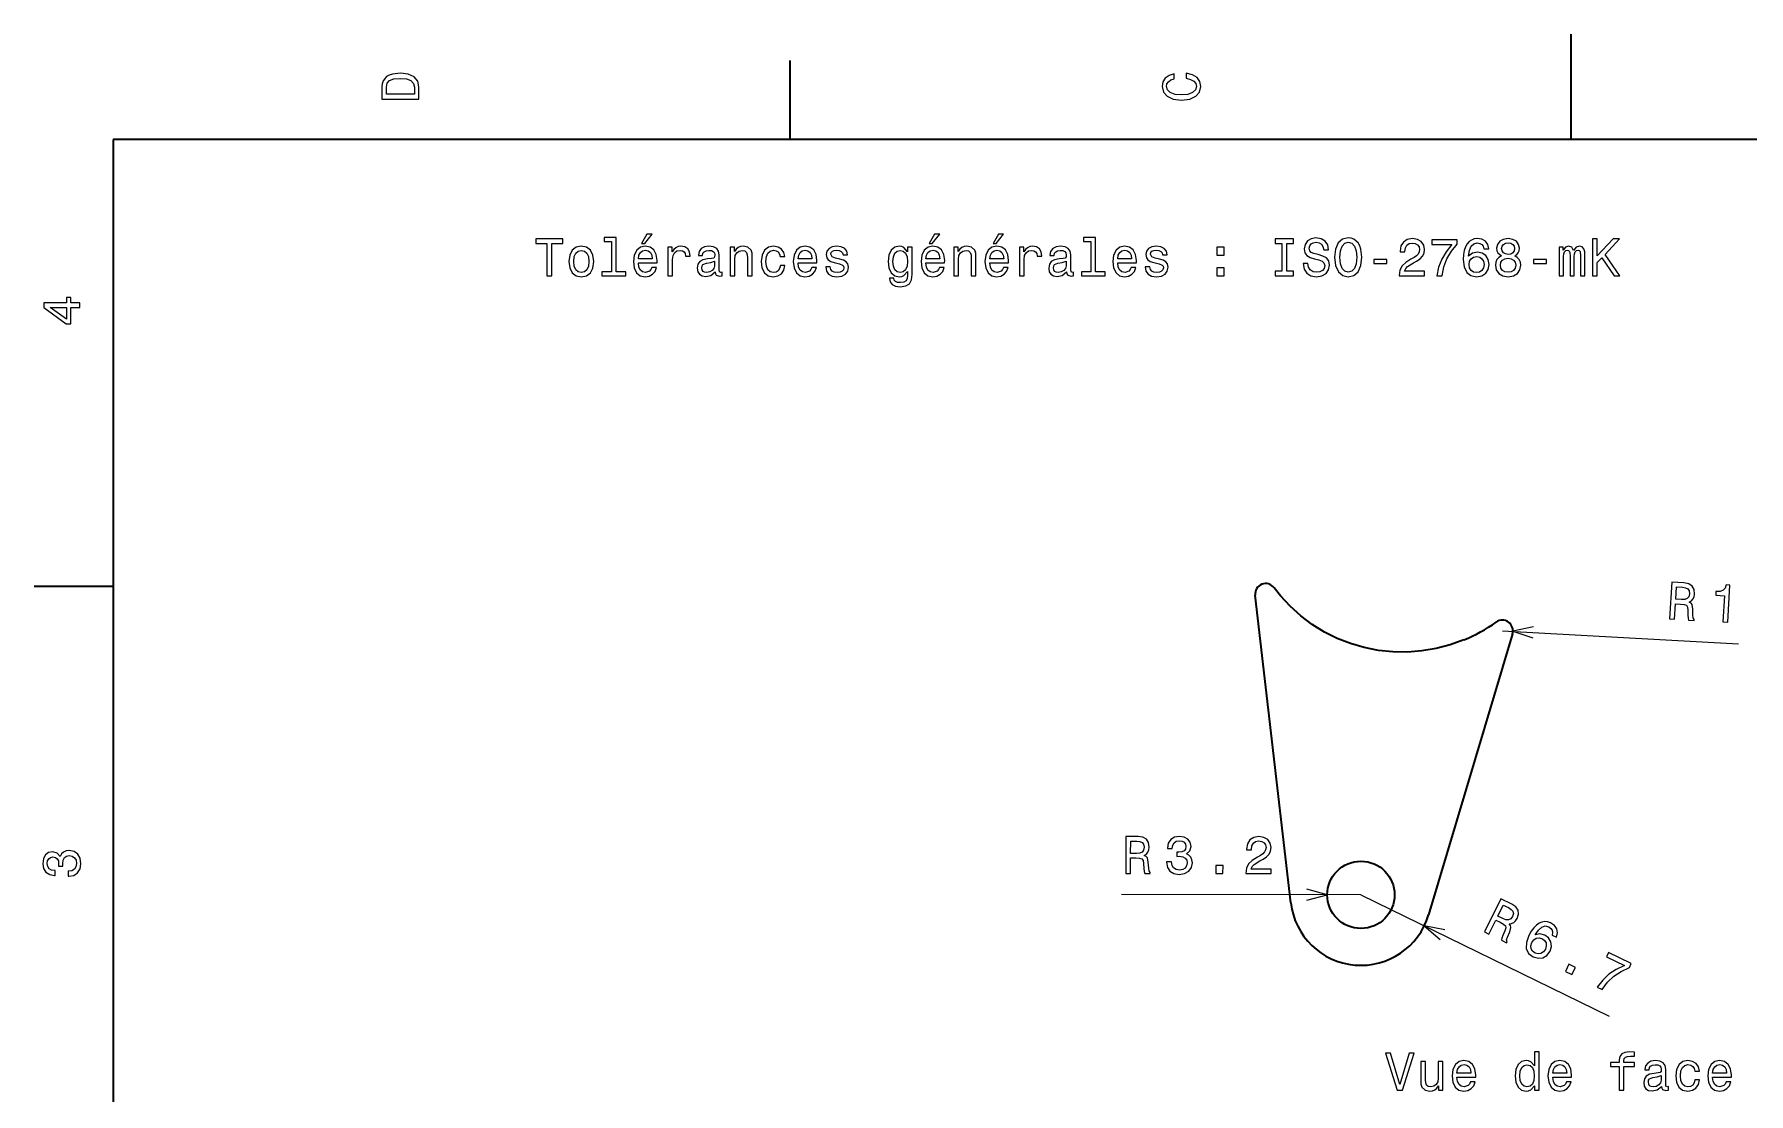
# Model space of a CAD drawing. Extents: x 0 to 297, y 0 to 210.
# Drawn here: x 2.5 to 165.4, y 109.3 to 210 of the extents above; entities that cross this region are included whole.
import ezdxf

# ---------------------------------------------------------------- set-up
doc = ezdxf.new("R2010")
doc.units = 0

msp = doc.modelspace()

# ---------------------------------------------------------------- linework, layer by layer
at = {"color": 7, "lineweight": 35, "ltscale": 0.25}
msp.add_line((148.5, 200), (148.5, 210), dxfattribs=at)
at = {"color": 7, "lineweight": 35, "ltscale": 0.1875}
for p, q in [((74.300003, 200), (74.300003, 207.5)), ((10, 157.5), (2.5, 157.5))]:
    msp.add_line(p, q, dxfattribs=at)
at = {"color": 7, "lineweight": 35}
for p, q in [((287, 200), (10, 200)), ((10, 200), (10, 10)), ((121.877197, 127.436348), (118.491493, 156.67659)), ((142.926254, 153.028778), (134.953323, 126.292336))]:
    msp.add_line(p, q, dxfattribs=at)
at = {"color": 7, "lineweight": 13}
for p, q in [((141.967957, 153.314545), (164.416626, 152.055939)), ((128.53273, 128.206985), (105.788673, 128.245758)), ((128.53273, 128.206985), (152.10585, 116.671799))]:
    msp.add_line(p, q, dxfattribs=at)
for points in [[(35.533215, 204.994965), (35.533215, 203.829971), (39.033215, 203.829971), (39.033215, 204.994965), (38.922264, 205.544678), (38.584366, 205.953171), (38.034657, 206.205338), (37.283215, 206.296112), (36.516644, 206.215424), (36.21405, 206.114563), (35.971977, 205.973343), (35.644165, 205.56485), (35.563473, 205.297562)], [(35.951801, 204.959656), (36.027451, 205.342941), (36.259438, 205.605194), (36.672985, 205.761536), (37.283215, 205.811966), (37.873272, 205.756485), (38.286816, 205.600143), (38.533936, 205.332855), (38.614628, 204.959656), (38.614628, 204.298996), (35.951801, 204.298996)], [(111.93206, 205.817017), (112.35569, 205.716141), (112.658287, 205.549713), (112.844887, 205.317734), (112.905403, 205.045395), (112.814629, 204.71759), (112.54229, 204.460388), (112.098488, 204.28891), (111.483215, 204.233429), (110.872986, 204.28891), (110.424141, 204.455338), (110.151802, 204.71254), (110.055984, 205.045395), (110.106415, 205.287476), (110.247627, 205.494247), (110.474571, 205.655624), (110.787247, 205.766571), (110.787247, 206.245682), (110.308144, 206.094391), (109.94503, 205.832138), (109.718086, 205.474075), (109.637398, 205.045395), (109.763474, 204.510818), (110.116501, 204.10231), (110.696472, 203.840057), (111.483215, 203.749283), (112.269958, 203.840057), (112.84993, 204.10231), (113.208, 204.510818), (113.329041, 205.045395), (113.233215, 205.51442), (112.965927, 205.892654), (112.527161, 206.159943), (111.93206, 206.301163)], [(57.344444, 190.300018), (57.344444, 187.425385), (56.431622, 187.425385), (56.431622, 187.052185), (58.69603, 187.052185), (58.69603, 187.425385), (57.78825, 187.425385), (57.78825, 190.673218), (56.648479, 190.673218), (56.648479, 190.300018)], [(60.193871, 190.128555), (60.491421, 190.128555), (61.192429, 190.985901), (60.698193, 190.985901)], [(87.518074, 190.128555), (87.815628, 190.128555), (88.516632, 190.985901), (88.0224, 190.985901)], [(93.590118, 190.128555), (93.887665, 190.128555), (94.588676, 190.985901), (94.094437, 190.985901)], [(102.884781, 190.300018), (102.884781, 187.425385), (101.971962, 187.425385), (101.971962, 187.052185), (104.236374, 187.052185), (104.236374, 187.425385), (103.32859, 187.425385), (103.32859, 190.673218), (102.18882, 190.673218), (102.18882, 190.300018)], [(123.501503, 188.207077), (123.042564, 188.207077), (123.143433, 187.672501), (123.395592, 187.279129), (123.78392, 187.042099), (124.308418, 186.95636), (124.827873, 187.037048), (125.216202, 187.258957), (125.463318, 187.606934), (125.554092, 188.065872), (125.478447, 188.479416), (125.266632, 188.746704), (124.923691, 188.923218), (124.46476, 189.054352), (124.071388, 189.150162), (123.814178, 189.261124), (123.667931, 189.422501), (123.622536, 189.674667), (123.667931, 189.901611), (123.799049, 190.073074), (124.000778, 190.189072), (124.27816, 190.229416), (124.560577, 190.178986), (124.782478, 190.042816), (124.928734, 189.815872), (124.999336, 189.50824), (125.458275, 189.50824), (125.458275, 189.518326), (125.377579, 189.992386), (125.140549, 190.345413), (124.767349, 190.567322), (124.263031, 190.64296), (123.809135, 190.567322), (123.456108, 190.355499), (123.229164, 190.027695), (123.148476, 189.604065), (123.214035, 189.225815), (123.405678, 188.968613), (123.708275, 188.797134), (124.121819, 188.666016), (124.530319, 188.550018), (124.837959, 188.439072), (125.024559, 188.277695), (125.090118, 188.015442), (125.029602, 187.748154), (124.87326, 187.546417), (124.63623, 187.420334), (124.32859, 187.37999), (123.985649, 187.435471), (123.723404, 187.596848), (123.556976, 187.8591)], [(126.038246, 188.802185), (126.129028, 188.015442), (126.391273, 187.435471), (126.799774, 187.077408), (127.334358, 186.95636), (127.863899, 187.077408), (128.277435, 187.435471), (128.534637, 188.015442), (128.630463, 188.802185), (128.534637, 189.583893), (128.423691, 189.901611), (128.277435, 190.163849), (127.863899, 190.521927), (127.611732, 190.612701), (127.334358, 190.64801), (126.794731, 190.521927), (126.38623, 190.1689), (126.129028, 189.588928)], [(132.175858, 187.052185), (134.581482, 187.052185), (134.581482, 187.485901), (132.680176, 187.485901), (132.786102, 187.722931), (132.967651, 187.919617), (133.527435, 188.277695), (133.824997, 188.428986), (134.157852, 188.645844), (134.394882, 188.89801), (134.531052, 189.195557), (134.581482, 189.533447), (134.495743, 189.957077), (134.258713, 190.289932), (133.895599, 190.501755), (133.426575, 190.577408), (132.942429, 190.491669), (132.57428, 190.254639), (132.33725, 189.876389), (132.256561, 189.377106), (132.256561, 189.306503), (132.715485, 189.306503), (132.715485, 189.346848), (132.760864, 189.689789), (132.897034, 189.941956), (133.113892, 190.103333), (133.401367, 190.158813), (133.693878, 190.108383), (133.910736, 189.9823), (134.051941, 189.785614), (134.102371, 189.538498), (134.067078, 189.306503), (133.971252, 189.109818), (133.809875, 188.938354), (133.587967, 188.787048), (133.290405, 188.625671), (132.796173, 188.312988), (132.448196, 187.980133), (132.241425, 187.576675), (132.175858, 187.067322)], [(140.688843, 189.6091), (140.593018, 190.017609), (140.371109, 190.32019), (140.028168, 190.511841), (139.584366, 190.577408), (139.286819, 190.542099), (139.029602, 190.446274), (138.802673, 190.289932), (138.611023, 190.068039), (138.459732, 189.790665), (138.348785, 189.452759), (138.278168, 189.054352), (138.257996, 188.605499), (138.338684, 187.889359), (138.585815, 187.369904), (138.984222, 187.057236), (139.5289, 186.951324), (140.018097, 187.042099), (140.391296, 187.279129), (140.633362, 187.652328), (140.719086, 188.126389), (140.633362, 188.605499), (140.401367, 188.973648), (140.043304, 189.205643), (139.599487, 189.286331), (139.120392, 189.185471), (138.762329, 188.89801), (138.837982, 189.452759), (138.999359, 189.851181), (139.246475, 190.088211), (139.589417, 190.1689), (139.841583, 190.128555), (140.033218, 190.022644), (140.159302, 189.84613), (140.224854, 189.6091)], [(141.88913, 188.938354), (141.631927, 188.797134), (141.455414, 188.600449), (141.344452, 188.353333), (141.309158, 188.055786), (141.389847, 187.606934), (141.621826, 187.258957), (142.000076, 187.037048), (142.514496, 186.951324), (143.023849, 187.037048), (143.4021, 187.258957), (143.634094, 187.606934), (143.719818, 188.055786), (143.679474, 188.353333), (143.573563, 188.600449), (143.391998, 188.797134), (143.139847, 188.938354), (143.341583, 189.059387), (143.482788, 189.225815), (143.568512, 189.427551), (143.598785, 189.674667), (143.518097, 190.03273), (143.306274, 190.32019), (142.963333, 190.50679), (142.514496, 190.577408), (142.060593, 190.50679), (141.717651, 190.32019), (141.500793, 190.03273), (141.42514, 189.674667), (141.450363, 189.427551), (141.536102, 189.225815)], [(51.201794, 187.052185), (51.665771, 187.052185), (51.665771, 190.128555), (52.72485, 190.128555), (52.72485, 190.552185), (50.137672, 190.552185), (50.137672, 190.128555), (51.201794, 190.128555)], [(53.294735, 188.403763), (53.375427, 187.788498), (53.607414, 187.33461), (53.975571, 187.052185), (54.469807, 186.95636), (54.959, 187.052185), (55.327156, 187.329559), (55.559143, 187.783447), (55.644878, 188.403763), (55.559143, 189.019043), (55.327156, 189.477982), (54.959, 189.755356), (54.469807, 189.856216), (53.975571, 189.755356), (53.607414, 189.472931), (53.375427, 189.019043)], [(53.748623, 188.408813), (53.794014, 188.862701), (53.935223, 189.190521), (54.16217, 189.392242), (54.469807, 189.462845), (54.7724, 189.392242), (54.999344, 189.195557), (55.140556, 188.862701), (55.190987, 188.408813), (55.140556, 187.949875), (54.999344, 187.61702), (54.7724, 187.415298), (54.469807, 187.349731), (54.16217, 187.415298), (53.935223, 187.61702), (53.794014, 187.949875)], [(59.88623, 188.277695), (61.661449, 188.277695), (61.666492, 188.484467), (61.5858, 189.064438), (61.363899, 189.498154), (61.010872, 189.760391), (60.541851, 189.856216), (60.08292, 189.755356), (59.729893, 189.472931), (59.502949, 189.014008), (59.422256, 188.408813), (59.497906, 187.788498), (59.72485, 187.33461), (60.07283, 187.052185), (60.526722, 186.95636), (60.920094, 187.021927), (61.242859, 187.19339), (61.479893, 187.465729), (61.616058, 187.828842), (61.177299, 187.828842), (61.086521, 187.627106), (60.955399, 187.475815), (60.582199, 187.354782), (60.294735, 187.410248), (60.077873, 187.586761), (59.936665, 187.874237), (59.88623, 188.262558)], [(59.88623, 188.650894), (59.941708, 188.998871), (60.077873, 189.256073), (60.284649, 189.412415), (60.556984, 189.467896), (60.824272, 189.412415), (61.031044, 189.256073), (61.157127, 188.998871), (61.202515, 188.650894)], [(62.700356, 187.052185), (63.144157, 187.052185), (63.144157, 188.600449), (63.189545, 188.973648), (63.325714, 189.240952), (63.547615, 189.402328), (63.845165, 189.457809), (64.06707, 189.422501), (64.233498, 189.32164), (64.334358, 189.150162), (64.369659, 188.918182), (64.818512, 188.918182), (64.757988, 189.326675), (64.591568, 189.619186), (64.314186, 189.7957), (63.935944, 189.856216), (63.678741, 189.815872), (63.456837, 189.715012), (63.260151, 189.543533), (63.103813, 189.311554), (63.103813, 189.760391), (62.700356, 189.760391)], [(67.178741, 187.405212), (67.178741, 187.390076), (67.203957, 187.218613), (67.279602, 187.09758), (67.597328, 187.001755), (67.844444, 187.042099), (67.844444, 187.38504), (67.738541, 187.369904), (67.597328, 187.435471), (67.572113, 187.637207), (67.572113, 189.039215), (67.511597, 189.397293), (67.335083, 189.649445), (67.027443, 189.800751), (66.593727, 189.856216), (66.170097, 189.7957), (65.857414, 189.624237), (65.660728, 189.356934), (65.595169, 189.003922), (65.595169, 188.973648), (65.993584, 188.973648), (66.028885, 189.185471), (66.139832, 189.336761), (66.321396, 189.427551), (66.578598, 189.462845), (66.825714, 189.437637), (67.002228, 189.361984), (67.108139, 189.230865), (67.14344, 189.049301), (67.12326, 188.837494), (67.042572, 188.731583), (66.840843, 188.681152), (66.462601, 188.640808), (66.028885, 188.550018), (65.721245, 188.388641), (65.539688, 188.136475), (65.484215, 187.763275), (65.534645, 187.43042), (65.690987, 187.183304), (65.943146, 187.026962), (66.29113, 186.971497), (66.760155, 187.077408)], [(68.605972, 187.052185), (69.049774, 187.052185), (69.049774, 188.615585), (69.095169, 188.973648), (69.241425, 189.235901), (69.468369, 189.397293), (69.770958, 189.457809), (70.013031, 189.407379), (70.16433, 189.27121), (70.239975, 189.044266), (70.265198, 188.741669), (70.265198, 187.052185), (70.709, 187.052185), (70.709, 188.832443), (70.688828, 189.190521), (70.598053, 189.488068), (70.300499, 189.760391), (69.836517, 189.856216), (69.579315, 189.820923), (69.362457, 189.725098), (69.175858, 189.563705), (69.029602, 189.346848), (69.029602, 189.760391), (68.605972, 189.760391)], [(73.366783, 188.862701), (73.805542, 188.862701), (73.714767, 189.266159), (73.49791, 189.583893), (73.160011, 189.780579), (72.721252, 189.856216), (72.237099, 189.755356), (71.868942, 189.472931), (71.636955, 189.014008), (71.556259, 188.398727), (71.631912, 187.788498), (71.858856, 187.33461), (72.216927, 187.052185), (72.706116, 186.95636), (73.139839, 187.032013), (73.477737, 187.24382), (73.709717, 187.576675), (73.810585, 188.020477), (73.386955, 188.020477), (73.31131, 187.738068), (73.170097, 187.526245), (72.968369, 187.395126), (72.721252, 187.354782), (72.413612, 187.420334), (72.191711, 187.62207), (72.055542, 187.949875), (72.010155, 188.413849), (72.055542, 188.867752), (72.196754, 189.195557), (72.423698, 189.397293), (72.721252, 189.467896), (72.983498, 189.422501), (73.180183, 189.306503), (73.31131, 189.114868)], [(75.066345, 188.277695), (76.841568, 188.277695), (76.846603, 188.484467), (76.765915, 189.064438), (76.544014, 189.498154), (76.190987, 189.760391), (75.72197, 189.856216), (75.263031, 189.755356), (74.910011, 189.472931), (74.68306, 189.014008), (74.602371, 188.408813), (74.678024, 187.788498), (74.904968, 187.33461), (75.252945, 187.052185), (75.706841, 186.95636), (76.100212, 187.021927), (76.422974, 187.19339), (76.660011, 187.465729), (76.796173, 187.828842), (76.357414, 187.828842), (76.266632, 187.627106), (76.135513, 187.475815), (75.762314, 187.354782), (75.474854, 187.410248), (75.257996, 187.586761), (75.116783, 187.874237), (75.066345, 188.262558)], [(75.066345, 188.650894), (75.121826, 188.998871), (75.257996, 189.256073), (75.464767, 189.412415), (75.737099, 189.467896), (76.004387, 189.412415), (76.211159, 189.256073), (76.337242, 188.998871), (76.382629, 188.650894)], [(79.040413, 188.630722), (78.61174, 188.731583), (78.294014, 188.84758), (78.18811, 189.08461), (78.218369, 189.251038), (78.324272, 189.37207), (78.495743, 189.447723), (78.742859, 189.477982), (78.979889, 189.447723), (79.166489, 189.356934), (79.287529, 189.220779), (79.337959, 189.039215), (79.771683, 189.039215), (79.771683, 189.049301), (79.69603, 189.377106), (79.489258, 189.634323), (79.166489, 189.7957), (78.742859, 189.856216), (78.314186, 189.7957), (78.001511, 189.629272), (77.804825, 189.382156), (77.744301, 189.069473), (77.789688, 188.766876), (77.930901, 188.555069), (78.162888, 188.403763), (78.500786, 188.297867), (78.995026, 188.176819), (79.297615, 188.050751), (79.378311, 187.949875), (79.408569, 187.798584), (79.363174, 187.611984), (79.242142, 187.470779), (79.045456, 187.37999), (78.783203, 187.349731), (78.505829, 187.37999), (78.3041, 187.485901), (78.167931, 187.657379), (78.112457, 187.894409), (77.683784, 187.894409), (77.754387, 187.490952), (77.961159, 187.198441), (78.288971, 187.021927), (78.742859, 186.95636), (79.216927, 187.021927), (79.564911, 187.198441), (79.776718, 187.480865), (79.852371, 187.849014), (79.796898, 188.166733), (79.640556, 188.383591), (79.383347, 188.524811)], [(85.894157, 187.173218), (85.894157, 189.760391), (85.47052, 189.760391), (85.47052, 189.32164), (85.122543, 189.720047), (84.910721, 189.820923), (84.673691, 189.856216), (84.245026, 189.755356), (83.91217, 189.472931), (83.695313, 189.019043), (83.619659, 188.408813), (83.695313, 187.793533), (83.91217, 187.339645), (84.245026, 187.052185), (84.673691, 186.95636), (84.915771, 186.991669), (85.1175, 187.082443), (85.47052, 187.465729), (85.47052, 187.082443), (85.430176, 186.779846), (85.319229, 186.562988), (85.107407, 186.436905), (84.789688, 186.391525), (84.512314, 186.421783), (84.315628, 186.497437), (84.199631, 186.628555), (84.16433, 186.805069), (83.735657, 186.805069), (83.735657, 186.784897), (83.801216, 186.462128), (84.002945, 186.220047), (84.325714, 186.063705), (84.764473, 186.00824), (85.288971, 186.083893), (85.636948, 186.2957), (85.833633, 186.663864)], [(84.078598, 188.408813), (84.123978, 188.857666), (84.260147, 189.190521), (84.47197, 189.387207), (84.754387, 189.457809), (85.051941, 189.387207), (85.273834, 189.190521), (85.410004, 188.857666), (85.460434, 188.408813), (85.410004, 187.949875), (85.273834, 187.62207), (85.051941, 187.420334), (84.754387, 187.354782), (84.47197, 187.420334), (84.260147, 187.62207), (84.123978, 187.954926)], [(87.210434, 188.277695), (88.985657, 188.277695), (88.990692, 188.484467), (88.910004, 189.064438), (88.688103, 189.498154), (88.335075, 189.760391), (87.866058, 189.856216), (87.40712, 189.755356), (87.054092, 189.472931), (86.827148, 189.014008), (86.74646, 188.408813), (86.822113, 187.788498), (87.049057, 187.33461), (87.397034, 187.052185), (87.850922, 186.95636), (88.244301, 187.021927), (88.567062, 187.19339), (88.804092, 187.465729), (88.940262, 187.828842), (88.501503, 187.828842), (88.410721, 187.627106), (88.279602, 187.475815), (87.906403, 187.354782), (87.618942, 187.410248), (87.402084, 187.586761), (87.260864, 187.874237), (87.210434, 188.262558)], [(87.210434, 188.650894), (87.265915, 188.998871), (87.402084, 189.256073), (87.608856, 189.412415), (87.881187, 189.467896), (88.148483, 189.412415), (88.355255, 189.256073), (88.481331, 188.998871), (88.526718, 188.650894)], [(89.858131, 187.052185), (90.301933, 187.052185), (90.301933, 188.615585), (90.347321, 188.973648), (90.493576, 189.235901), (90.72052, 189.397293), (91.023117, 189.457809), (91.26519, 189.407379), (91.416489, 189.27121), (91.492142, 189.044266), (91.517349, 188.741669), (91.517349, 187.052185), (91.961159, 187.052185), (91.961159, 188.832443), (91.940979, 189.190521), (91.850204, 189.488068), (91.552658, 189.760391), (91.088684, 189.856216), (90.831474, 189.820923), (90.614616, 189.725098), (90.428017, 189.563705), (90.281761, 189.346848), (90.281761, 189.760391), (89.858131, 189.760391)], [(93.282486, 188.277695), (95.057693, 188.277695), (95.062744, 188.484467), (94.982048, 189.064438), (94.760147, 189.498154), (94.40712, 189.760391), (93.938103, 189.856216), (93.479172, 189.755356), (93.126144, 189.472931), (92.8992, 189.014008), (92.818504, 188.408813), (92.89415, 187.788498), (93.121094, 187.33461), (93.469086, 187.052185), (93.922974, 186.95636), (94.316345, 187.021927), (94.639114, 187.19339), (94.876144, 187.465729), (95.012314, 187.828842), (94.573547, 187.828842), (94.482773, 187.627106), (94.351646, 187.475815), (93.978447, 187.354782), (93.690979, 187.410248), (93.474121, 187.586761), (93.332916, 187.874237), (93.282486, 188.262558)], [(93.282486, 188.650894), (93.337952, 188.998871), (93.474121, 189.256073), (93.680893, 189.412415), (93.953232, 189.467896), (94.22052, 189.412415), (94.427292, 189.256073), (94.553375, 188.998871), (94.598763, 188.650894)], [(96.096603, 187.052185), (96.540405, 187.052185), (96.540405, 188.600449), (96.5858, 188.973648), (96.721962, 189.240952), (96.943863, 189.402328), (97.241409, 189.457809), (97.463318, 189.422501), (97.629745, 189.32164), (97.730606, 189.150162), (97.765915, 188.918182), (98.214752, 188.918182), (98.154236, 189.326675), (97.987808, 189.619186), (97.710434, 189.7957), (97.332191, 189.856216), (97.074989, 189.815872), (96.853088, 189.715012), (96.656403, 189.543533), (96.500061, 189.311554), (96.500061, 189.760391), (96.096603, 189.760391)], [(100.574982, 187.405212), (100.574982, 187.390076), (100.600204, 187.218613), (100.67585, 187.09758), (100.993576, 187.001755), (101.240692, 187.042099), (101.240692, 187.38504), (101.134781, 187.369904), (100.993576, 187.435471), (100.968353, 187.637207), (100.968353, 189.039215), (100.907837, 189.397293), (100.731323, 189.649445), (100.423691, 189.800751), (99.989975, 189.856216), (99.566345, 189.7957), (99.253662, 189.624237), (99.056976, 189.356934), (98.991409, 189.003922), (98.991409, 188.973648), (99.389832, 188.973648), (99.425133, 189.185471), (99.536087, 189.336761), (99.717636, 189.427551), (99.974838, 189.462845), (100.221962, 189.437637), (100.398476, 189.361984), (100.504379, 189.230865), (100.539688, 189.049301), (100.519516, 188.837494), (100.43882, 188.731583), (100.237091, 188.681152), (99.858849, 188.640808), (99.425133, 188.550018), (99.117493, 188.388641), (98.935944, 188.136475), (98.880463, 187.763275), (98.930893, 187.43042), (99.087234, 187.183304), (99.339401, 187.026962), (99.687378, 186.971497), (100.156403, 187.077408)], [(105.426575, 188.277695), (107.201782, 188.277695), (107.206833, 188.484467), (107.126137, 189.064438), (106.904236, 189.498154), (106.551208, 189.760391), (106.082191, 189.856216), (105.62326, 189.755356), (105.270233, 189.472931), (105.043289, 189.014008), (104.962593, 188.408813), (105.038239, 187.788498), (105.265182, 187.33461), (105.613174, 187.052185), (106.067062, 186.95636), (106.460434, 187.021927), (106.783203, 187.19339), (107.020233, 187.465729), (107.156403, 187.828842), (106.717636, 187.828842), (106.626862, 187.627106), (106.495735, 187.475815), (106.122536, 187.354782), (105.835068, 187.410248), (105.61821, 187.586761), (105.477005, 187.874237), (105.426575, 188.262558)], [(105.426575, 188.650894), (105.48204, 188.998871), (105.61821, 189.256073), (105.824982, 189.412415), (106.097321, 189.467896), (106.364609, 189.412415), (106.571381, 189.256073), (106.697464, 188.998871), (106.742851, 188.650894)], [(109.400635, 188.630722), (108.971954, 188.731583), (108.654236, 188.84758), (108.548325, 189.08461), (108.578583, 189.251038), (108.684494, 189.37207), (108.855965, 189.447723), (109.103081, 189.477982), (109.340118, 189.447723), (109.526718, 189.356934), (109.647751, 189.220779), (109.698181, 189.039215), (110.131897, 189.039215), (110.131897, 189.049301), (110.056252, 189.377106), (109.84948, 189.634323), (109.526718, 189.7957), (109.103081, 189.856216), (108.674408, 189.7957), (108.361725, 189.629272), (108.165039, 189.382156), (108.104523, 189.069473), (108.149918, 188.766876), (108.291122, 188.555069), (108.523109, 188.403763), (108.861008, 188.297867), (109.35524, 188.176819), (109.657837, 188.050751), (109.738525, 187.949875), (109.768784, 187.798584), (109.723404, 187.611984), (109.602364, 187.470779), (109.405678, 187.37999), (109.143433, 187.349731), (108.866051, 187.37999), (108.664322, 187.485901), (108.528152, 187.657379), (108.472679, 187.894409), (108.044006, 187.894409), (108.114609, 187.490952), (108.321381, 187.198441), (108.649193, 187.021927), (109.103081, 186.95636), (109.577148, 187.021927), (109.925125, 187.198441), (110.136948, 187.480865), (110.212593, 187.849014), (110.15712, 188.166733), (110.000778, 188.383591), (109.743576, 188.524811)], [(114.842278, 189.008957), (115.538239, 189.008957), (115.538239, 189.760391), (114.842278, 189.760391)], [(121.030319, 187.475815), (120.384781, 187.475815), (120.384781, 187.052185), (122.139824, 187.052185), (122.139824, 187.475815), (121.494293, 187.475815), (121.494293, 190.128555), (122.139824, 190.128555), (122.139824, 190.552185), (120.384781, 190.552185), (120.384781, 190.128555), (121.030319, 190.128555)], [(126.5224, 188.802185), (126.577873, 189.412415), (126.744301, 189.861267), (127.001503, 190.133591), (127.334358, 190.229416), (127.662163, 190.133591), (127.919373, 189.856216), (128.0858, 189.407379), (128.146317, 188.802185), (128.0858, 188.191956), (127.919373, 187.743103), (127.662163, 187.470779), (127.334358, 187.37999), (127.001503, 187.470779), (126.744301, 187.743103), (126.577873, 188.186905)], [(135.741425, 187.052185), (136.250793, 187.052185), (136.417221, 187.884323), (136.709717, 188.66098), (137.12326, 189.382156), (137.662903, 190.057953), (137.662903, 190.476532), (135.262329, 190.476532), (135.262329, 190.017609), (137.178741, 190.017609), (136.623993, 189.336761), (136.205414, 188.625671), (135.912903, 187.869186)], [(141.904266, 189.634323), (141.944611, 189.856216), (142.065643, 190.027695), (142.257278, 190.133591), (142.514496, 190.17395), (142.766647, 190.133591), (142.958282, 190.027695), (143.07933, 189.856216), (143.124725, 189.634323), (143.07933, 189.407379), (142.958282, 189.230865), (142.766647, 189.114868), (142.514496, 189.079559), (142.257278, 189.119904), (142.065643, 189.230865), (141.944611, 189.407379)], [(147.366089, 187.052185), (147.774582, 187.052185), (147.774582, 188.862701), (147.799805, 189.13504), (147.875443, 189.331726), (147.99144, 189.447723), (148.142731, 189.493103), (148.263763, 189.452759), (148.344467, 189.351898), (148.384811, 189.18042), (148.399933, 188.953476), (148.399933, 187.052185), (148.783234, 187.052185), (148.783234, 188.862701), (148.808441, 189.12999), (148.884094, 189.326675), (149.005127, 189.447723), (149.156433, 189.493103), (149.277466, 189.452759), (149.358154, 189.351898), (149.408585, 188.953476), (149.408585, 187.052185), (149.817078, 187.052185), (149.817078, 188.923218), (149.79187, 189.311554), (149.711182, 189.6091), (149.549805, 189.790665), (149.287537, 189.856216), (148.979919, 189.755356), (148.742889, 189.462845), (148.556274, 189.750305), (148.243591, 189.856216), (147.956146, 189.755356), (147.75946, 189.472931), (147.75946, 189.760391), (147.366089, 189.760391)], [(150.528183, 187.052185), (150.992157, 187.052185), (150.992157, 188.297867), (151.405701, 188.741669), (152.58078, 187.052185), (153.14563, 187.052185), (151.733521, 189.079559), (153.10527, 190.552185), (152.48999, 190.552185), (150.992157, 188.933304), (150.992157, 190.552185), (150.528183, 190.552185)], [(67.128311, 188.000305), (67.067787, 187.738068), (66.906403, 187.536331), (66.66433, 187.405212), (66.366783, 187.359818), (66.17514, 187.38504), (66.038971, 187.465729), (65.953232, 187.606934), (65.928024, 187.803619), (65.948196, 187.980133), (66.028885, 188.106216), (66.351654, 188.247437), (66.760155, 188.307953), (67.128311, 188.428986)], [(100.524551, 188.000305), (100.464035, 187.738068), (100.302658, 187.536331), (100.060577, 187.405212), (99.763031, 187.359818), (99.571381, 187.38504), (99.435219, 187.465729), (99.349487, 187.606934), (99.324265, 187.803619), (99.344437, 187.980133), (99.425133, 188.106216), (99.747894, 188.247437), (100.156403, 188.307953), (100.524551, 188.428986)], [(114.842278, 187.052185), (115.538239, 187.052185), (115.538239, 187.803619), (114.842278, 187.803619)], [(129.760162, 188.207077), (130.980621, 188.207077), (130.980621, 188.605499), (129.760162, 188.605499)], [(140.229904, 188.121353), (140.174423, 187.803619), (140.033218, 187.561554), (139.806274, 187.400162), (139.523849, 187.349731), (139.226303, 187.400162), (138.999359, 187.556503), (138.853104, 187.798584), (138.807709, 188.116302), (138.858154, 188.428986), (138.999359, 188.666016), (139.231354, 188.817322), (139.544022, 188.872787), (139.81636, 188.817322), (140.033218, 188.671066), (140.174423, 188.434036)], [(141.793304, 188.065872), (141.838684, 188.33316), (141.984955, 188.534897), (142.211884, 188.666016), (142.514496, 188.711411), (142.812042, 188.666016), (143.038986, 188.534897), (143.185242, 188.33316), (143.235672, 188.065872), (143.185242, 187.778412), (143.038986, 187.561554), (142.812042, 187.420334), (142.514496, 187.374954), (142.211884, 187.420334), (141.984955, 187.561554), (141.838684, 187.778412)], [(144.940277, 188.207077), (146.160736, 188.207077), (146.160736, 188.605499), (144.940277, 188.605499)], [(6.833213, 184.02739), (6.833213, 184.481277), (5.965778, 184.481277), (5.965778, 184.98056), (5.56232, 184.98056), (5.56232, 184.481277), (3.408862, 184.481277), (3.408862, 184.022339), (5.521974, 182.489197), (5.965778, 182.489197), (5.965778, 184.02739)], [(5.56232, 182.912827), (3.993876, 184.02739), (5.56232, 184.02739)], [(157.860382, 154.426651), (158.328674, 154.400406), (158.411392, 155.875748), (158.88974, 155.848938), (159.241364, 155.814056), (159.458969, 155.73114), (159.570496, 155.558197), (159.604202, 155.258301), (159.603973, 154.803711), (159.617523, 154.504929), (159.66806, 154.325302), (160.196777, 154.29567), (160.202133, 154.391327), (160.094223, 154.538818), (160.068634, 154.802917), (160.065002, 155.368835), (160.002823, 155.79158), (159.894363, 155.928986), (159.718445, 156.034821), (159.926926, 156.149414), (160.077789, 156.317749), (160.180847, 156.53421), (160.226028, 156.799393), (160.179245, 157.226318), (159.995621, 157.554825), (159.674011, 157.764801), (159.224503, 157.855667), (158.056305, 157.921173)], [(159.06958, 157.435013), (159.375046, 157.387573), (159.586197, 157.27977), (159.71228, 157.095901), (159.742065, 156.816422), (159.675339, 156.527191), (159.52951, 156.358582), (159.292801, 156.28093), (158.974167, 156.273544), (158.435379, 156.303757), (158.500595, 157.466919)], [(162.922318, 154.142853), (163.380524, 154.117157), (163.577866, 157.636856), (163.235474, 157.656052), (163.127609, 157.353973), (162.934769, 157.157684), (162.651047, 157.052368), (162.266098, 157.033539), (162.246063, 156.676041), (163.061783, 156.630295)], [(106.185455, 130.245087), (106.654472, 130.244278), (106.65699, 131.721954), (107.136093, 131.72113), (107.489098, 131.705399), (107.710876, 131.634415), (107.831635, 131.467789), (107.881554, 131.170151), (107.905998, 130.716217), (107.935745, 130.41861), (107.995972, 130.242004), (108.525505, 130.241089), (108.525665, 130.336914), (108.409912, 130.478317), (108.370018, 130.740646), (108.335678, 131.305542), (108.250656, 131.724274), (108.134888, 131.855591), (107.953491, 131.951721), (108.155441, 132.077469), (108.296951, 132.253738), (108.388107, 132.475479), (108.418823, 132.742722), (108.348938, 133.166473), (108.147751, 133.484543), (107.815224, 133.676743), (107.36145, 133.743088), (106.191422, 133.745087)], [(110.077087, 131.337875), (110.077026, 131.302582), (110.156891, 130.818283), (110.393311, 130.454773), (110.766113, 130.222153), (111.260201, 130.135574), (111.784836, 130.220413), (112.178589, 130.441635), (112.431351, 130.794235), (112.522903, 131.247971), (112.483063, 131.545593), (112.372528, 131.787857), (112.191292, 131.974762), (111.949448, 132.111343), (112.277725, 132.383118), (112.394455, 132.816635), (112.319473, 133.210144), (112.103127, 133.508057), (111.75042, 133.695251), (111.26638, 133.761642), (110.812355, 133.681732), (110.463989, 133.460419), (110.23645, 133.107788), (110.159996, 132.638885), (110.159943, 132.603592), (110.608788, 132.602829), (110.649681, 132.925522), (110.781204, 133.157288), (110.993256, 133.298126), (111.290894, 133.348053), (111.55307, 133.307266), (111.744537, 133.201035), (111.860237, 133.029358), (111.905228, 132.797302), (111.859421, 132.550262), (111.738098, 132.384033), (111.526108, 132.283539), (111.238594, 132.253769), (111.041916, 132.25914), (111.041237, 131.860733), (111.288376, 131.870392), (111.606018, 131.824463), (111.842842, 131.703018), (111.983719, 131.506104), (112.033714, 131.24881), (111.977737, 130.95639), (111.831116, 130.739792), (111.598892, 130.604019), (111.291183, 130.559143), (110.973541, 130.610123), (110.741814, 130.76181), (110.59597, 131.004135), (110.541061, 131.337082)], [(117.587593, 130.225647), (119.99321, 130.221542), (119.99395, 130.655258), (118.092659, 130.658508), (118.198967, 130.895355), (118.380859, 131.091736), (118.941269, 131.448837), (119.239075, 131.59964), (119.572296, 131.815918), (119.809761, 132.067688), (119.946434, 132.365005), (119.997444, 132.702805), (119.91243, 133.126587), (119.675964, 133.459839), (119.313217, 133.672272), (118.844322, 133.748718), (118.360031, 133.663818), (117.99147, 133.427414), (117.753792, 133.049576), (117.672249, 132.55043), (117.672134, 132.479828), (118.131065, 132.47905), (118.131134, 132.519394), (118.177109, 132.862259), (118.313705, 133.114182), (118.530838, 133.275192), (118.818398, 133.330185), (119.110817, 133.279251), (119.327461, 133.152802), (119.468338, 132.955872), (119.518349, 132.708664), (119.482651, 132.476746), (119.38649, 132.280212), (119.224815, 132.109024), (119.002655, 131.958099), (118.704834, 131.797226), (118.21006, 131.485397), (117.861511, 131.153137), (117.654053, 130.750031), (117.587624, 130.240784)], [(5.73379, 129.979111), (5.769093, 129.979111), (6.253242, 130.059799), (6.616354, 130.296829), (6.848343, 130.670029), (6.934078, 131.164276), (6.848343, 131.688766), (6.626441, 132.082138), (6.273415, 132.334305), (5.819525, 132.425079), (5.521974, 132.384735), (5.279899, 132.273788), (5.0933, 132.092224), (4.957133, 131.850143), (4.684798, 132.177963), (4.251081, 132.293961), (3.857709, 132.218307), (3.560158, 132.00145), (3.373559, 131.648422), (3.307997, 131.164276), (3.388689, 130.710388), (3.610591, 130.362396), (3.963617, 130.135452), (4.432637, 130.059799), (4.46794, 130.059799), (4.46794, 130.508652), (4.145173, 130.548996), (3.913184, 130.680115), (3.771974, 130.891937), (3.721542, 131.189484), (3.761888, 131.451736), (3.867795, 131.643372), (4.039265, 131.759369), (4.271254, 131.804764), (4.518372, 131.759369), (4.684798, 131.638336), (4.785663, 131.426514), (4.815922, 131.139053), (4.810879, 130.942368), (5.209294, 130.942368), (5.199208, 131.189484), (5.244596, 131.507217), (5.365634, 131.744247), (5.56232, 131.885452), (5.819525, 131.935883), (6.112032, 131.880417), (6.328891, 131.734161), (6.465058, 131.502167), (6.510447, 131.194534), (6.460014, 130.876801), (6.308718, 130.644821), (6.066643, 130.498566), (5.73379, 130.443085)], [(107.229591, 133.314636), (107.537178, 133.283844), (107.753868, 133.187653), (107.88974, 133.01091), (107.934654, 132.733459), (107.88372, 132.44104), (107.747253, 132.264755), (107.515114, 132.174377), (107.197342, 132.149704), (106.657722, 132.15062), (106.659706, 133.315613)], [(114.734138, 130.230515), (115.430107, 130.229324), (115.431389, 130.980759), (114.73542, 130.981949)], [(140.274384, 124.687981), (140.695663, 124.481827), (141.345154, 125.809105), (141.775497, 125.598526), (142.085938, 125.429764), (142.254227, 125.268814), (142.289795, 125.066124), (142.204315, 124.776688), (142.027466, 124.35791), (141.923859, 124.077339), (141.900635, 123.892197), (142.376282, 123.659447), (142.418396, 123.745514), (142.376266, 123.923332), (142.455292, 124.176628), (142.67186, 124.699501), (142.778824, 125.113167), (142.732269, 125.281929), (142.611313, 125.4478), (142.847931, 125.472382), (143.052353, 125.568863), (143.23143, 125.728279), (143.376083, 125.95507), (143.498871, 126.366615), (143.457321, 126.740669), (143.242584, 127.059113), (142.863693, 127.317505), (141.812744, 127.831772)], [(142.557495, 126.990089), (142.820526, 126.82769), (142.973206, 126.646309), (143.017929, 126.42791), (142.936783, 126.158806), (142.762909, 125.918236), (142.563019, 125.819542), (142.314743, 125.839966), (142.018265, 125.95697), (141.533569, 126.194153), (142.045624, 127.24057)], [(147.12085, 124.184372), (147.21434, 124.593414), (147.148026, 124.962746), (146.924225, 125.285622), (146.554398, 125.539581), (146.271606, 125.638649), (145.998474, 125.665634), (145.725906, 125.624954), (145.456238, 125.509872), (145.19841, 125.327225), (144.950241, 125.072479), (144.7117, 124.745651), (144.496307, 124.351349), (144.254013, 123.67263), (144.247665, 123.097427), (144.468094, 122.641449), (144.910782, 122.306923), (145.390091, 122.173447), (145.829483, 122.222321), (146.210953, 122.451134), (146.496338, 122.839264), (146.629913, 123.307297), (146.583344, 123.739952), (146.363693, 124.105713), (146.000519, 124.37326), (145.525833, 124.49324), (145.077866, 124.392418), (145.389648, 124.857468), (145.709717, 125.144402), (146.035873, 125.248688), (146.379379, 125.170433), (146.588135, 125.023361), (146.71373, 124.844002), (146.74939, 124.630035), (146.704102, 124.388306)], [(146.054718, 123.049759), (145.865234, 122.78875), (145.631989, 122.633377), (145.357208, 122.588173), (145.08136, 122.667007), (144.836273, 122.843086), (144.701141, 123.083267), (144.676163, 123.36499), (144.775055, 123.670326), (144.957779, 123.929016), (145.188797, 124.079857), (145.463684, 124.113792), (145.768921, 124.026184), (145.989151, 123.856659), (146.119659, 123.629974), (146.142319, 123.354996)], [(150.99173, 119.443581), (151.449265, 119.219696), (151.964508, 119.89399), (152.568604, 120.463036), (153.25705, 120.929054), (154.038788, 121.298889), (154.222778, 121.674873), (152.066513, 122.730011), (151.864792, 122.31778), (153.586182, 121.475449), (152.788635, 121.107735), (152.100098, 120.653), (151.504852, 120.102066)], [(147.953033, 120.930527), (148.578171, 120.624626), (148.908463, 121.299591), (148.283325, 121.605492)], [(133.121948, 113.155403), (132.244415, 110.174858), (131.34169, 113.155403), (130.862579, 113.155403), (131.992264, 109.65036), (132.496582, 109.65036), (133.601044, 113.155403)], [(137.660843, 110.875862), (139.436066, 110.875862), (139.441101, 111.082634), (139.360413, 111.662605), (139.138519, 112.096329), (138.785492, 112.358574), (138.316467, 112.454391), (137.857529, 112.353531), (137.504501, 112.071106), (137.277557, 111.612175), (137.196869, 111.006989), (137.272522, 110.386673), (137.499466, 109.932777), (137.847443, 109.65036), (138.301331, 109.554543), (138.694702, 109.620102), (139.017471, 109.791573), (139.254501, 110.063904), (139.390671, 110.427017), (138.95192, 110.427017), (138.86113, 110.225288), (138.730011, 110.07399), (138.356812, 109.952957), (138.069351, 110.00843), (137.852493, 110.184944), (137.711273, 110.472404), (137.660843, 110.860733)], [(145.008835, 110.068947), (145.008835, 109.65036), (145.452637, 109.65036), (145.452637, 113.2714), (145.01387, 113.2714), (145.01387, 111.94503), (144.67598, 112.328316), (144.469208, 112.41909), (144.232178, 112.454391), (143.803497, 112.353531), (143.470642, 112.071106), (143.253784, 111.617218), (143.178146, 111.006989), (143.253784, 110.396759), (143.470642, 109.93782), (143.803497, 109.65036), (144.232178, 109.554543), (144.469208, 109.589844), (144.681015, 109.680618)], [(146.768921, 110.875862), (148.544128, 110.875862), (148.549179, 111.082634), (148.468491, 111.662605), (148.246582, 112.096329), (147.893555, 112.358574), (147.42453, 112.454391), (146.965607, 112.353531), (146.612579, 112.071106), (146.385635, 111.612175), (146.304947, 111.006989), (146.380585, 110.386673), (146.607529, 109.932777), (146.955521, 109.65036), (147.409409, 109.554543), (147.80278, 109.620102), (148.125549, 109.791573), (148.362579, 110.063904), (148.498749, 110.427017), (148.059982, 110.427017), (147.969208, 110.225288), (147.838074, 110.07399), (147.46489, 109.952957), (147.177414, 110.00843), (146.960556, 110.184944), (146.819351, 110.472404), (146.768921, 110.860733)], [(153.067902, 111.889557), (153.067902, 109.65036), (153.511719, 109.65036), (153.511719, 111.889557), (154.520355, 111.889557), (154.520355, 112.267792), (153.511719, 112.267792), (153.511719, 112.434219), (153.547012, 112.635948), (153.66301, 112.772118), (153.859695, 112.852806), (154.14212, 112.883072), (154.520355, 112.8629), (154.520355, 113.246185), (154.04126, 113.2714), (153.607544, 113.226006), (153.304947, 113.089844), (153.123383, 112.852806), (153.067902, 112.514915), (153.067902, 112.267792), (152.255951, 112.267792), (152.255951, 111.889557)], [(157.097443, 110.003387), (157.097443, 109.988258), (157.122665, 109.816788), (157.198318, 109.695747), (157.516037, 109.59993), (157.763153, 109.640274), (157.763153, 109.983215), (157.657242, 109.968086), (157.516037, 110.033646), (157.490814, 110.235374), (157.490814, 111.63739), (157.430298, 111.995461), (157.253784, 112.24762), (156.946152, 112.398918), (156.512436, 112.454391), (156.088806, 112.393875), (155.776123, 112.222404), (155.579437, 111.955116), (155.51387, 111.602089), (155.51387, 111.571831), (155.912292, 111.571831), (155.947586, 111.783646), (156.058548, 111.934944), (156.240097, 112.025719), (156.497299, 112.06102), (156.744415, 112.035805), (156.920929, 111.960159), (157.02684, 111.829033), (157.062149, 111.647476), (157.041977, 111.435661), (156.961273, 111.329758), (156.759552, 111.27932), (156.381317, 111.238976), (155.947586, 111.148201), (155.639954, 110.986816), (155.458405, 110.734657), (155.402924, 110.361458), (155.453354, 110.028603), (155.609695, 109.781487), (155.861862, 109.625145), (156.209839, 109.569672), (156.678864, 109.675575)], [(160.249466, 111.460876), (160.688232, 111.460876), (160.597443, 111.864334), (160.380585, 112.18206), (160.042694, 112.378746), (159.603928, 112.454391), (159.119781, 112.353531), (158.751617, 112.071106), (158.519638, 111.612175), (158.43895, 110.996902), (158.514587, 110.386673), (158.741547, 109.932777), (159.099609, 109.65036), (159.588806, 109.554543), (160.022522, 109.630188), (160.360413, 109.842003), (160.592407, 110.174858), (160.693268, 110.61866), (160.269638, 110.61866), (160.193985, 110.336243), (160.05278, 110.12442), (159.851044, 109.993301), (159.603928, 109.952957), (159.296295, 110.018517), (159.074387, 110.220245), (158.938232, 110.548058), (158.892838, 111.012032), (158.938232, 111.465919), (159.079437, 111.793732), (159.306381, 111.995461), (159.603928, 112.066063), (159.86618, 112.020676), (160.062866, 111.904686), (160.193985, 111.713043)], [(161.949036, 110.875862), (163.724243, 110.875862), (163.729294, 111.082634), (163.64859, 111.662605), (163.426697, 112.096329), (163.073669, 112.358574), (162.604645, 112.454391), (162.145721, 112.353531), (161.792694, 112.071106), (161.56575, 111.612175), (161.485046, 111.006989), (161.560699, 110.386673), (161.787643, 109.932777), (162.135635, 109.65036), (162.589523, 109.554543), (162.982895, 109.620102), (163.305664, 109.791573), (163.542694, 110.063904), (163.678864, 110.427017), (163.240097, 110.427017), (163.149323, 110.225288), (163.018188, 110.07399), (162.644989, 109.952957), (162.357529, 110.00843), (162.140671, 110.184944), (161.999466, 110.472404), (161.949036, 110.860733)], [(136.324387, 112.358574), (135.880585, 112.358574), (135.880585, 110.795174), (135.830154, 110.43206), (135.683899, 110.169815), (135.456955, 110.00843), (135.159409, 109.958), (134.922379, 109.998344), (134.771072, 110.119377), (134.685349, 110.326149), (134.665176, 110.61866), (134.665176, 112.358574), (134.221375, 112.358574), (134.221375, 110.578316), (134.236496, 110.220245), (134.332321, 109.922691), (134.624832, 109.65036), (135.093842, 109.554543), (135.346008, 109.589844), (135.562866, 109.680618), (135.749466, 109.83696), (135.900757, 110.063904), (135.900757, 109.65036), (136.324387, 109.65036)], [(137.660843, 111.249062), (137.716324, 111.597046), (137.852493, 111.854248), (138.059265, 112.01059), (138.331604, 112.066063), (138.598892, 112.01059), (138.805664, 111.854248), (138.931747, 111.597046), (138.977127, 111.249062)], [(144.307816, 112.055977), (144.600327, 111.985374), (144.822235, 111.788689), (144.953354, 111.460876), (145.003784, 111.006989), (144.953354, 110.548058), (144.822235, 110.220245), (144.600327, 110.018517), (144.307816, 109.952957), (144.030441, 110.018517), (143.818634, 110.220245), (143.677414, 110.553101), (143.632034, 111.006989), (143.677414, 111.455833), (143.818634, 111.783646), (144.030441, 111.985374)], [(146.768921, 111.249062), (146.824387, 111.597046), (146.960556, 111.854248), (147.167328, 112.01059), (147.439667, 112.066063), (147.706955, 112.01059), (147.913727, 111.854248), (148.03981, 111.597046), (148.085205, 111.249062)], [(157.047012, 110.598488), (156.986496, 110.336243), (156.825119, 110.134506), (156.583038, 110.003387), (156.285492, 109.958), (156.093842, 109.983215), (155.957672, 110.063904), (155.871948, 110.205116), (155.846725, 110.401802), (155.866898, 110.578316), (155.947586, 110.704391), (156.270355, 110.845604), (156.678864, 110.90612), (157.047012, 111.027161)], [(161.949036, 111.249062), (162.004501, 111.597046), (162.140671, 111.854248), (162.347443, 112.01059), (162.619781, 112.066063), (162.88707, 112.01059), (163.093842, 111.854248), (163.219925, 111.597046), (163.26532, 111.249062)]]:
    msp.add_lwpolyline(points, close=True, dxfattribs=at)
at = {"color": 7, "lineweight": 35}
msp.add_lwpolyline([(138.305359, 152.43071), (137.010071, 151.965393), (135.678482, 151.617233), (134.321152, 151.389099), (132.948853, 151.283035), (131.572586, 151.300186), (130.203415, 151.440765), (128.852493, 151.704025), (127.544968, 152.083511), (126.276779, 152.578827), (125.058388, 153.186371), (123.899956, 153.901611), (122.811272, 154.719086), (121.801598, 155.63237), (120.879639, 156.63414), (120.290657, 157.383804)], dxfattribs=at)
at = {"color": 7, "lineweight": 13}
for points in [[(144.924194, 153.667252), (142.966385, 153.25856), (144.866241, 152.633606)], [(123.400002, 127.698097), (125.332733, 128.212448), (123.401772, 128.733368)], [(136.513596, 124.877945), (134.550842, 125.2621), (136.058563, 123.948029)]]:
    msp.add_lwpolyline(points, dxfattribs=at)
at = {"color": 7, "lineweight": 35}
msp.add_circle((128.53273, 128.206985), 3.2, dxfattribs=at)
for centre, radius, start, end in [((119.484856, 156.791611), 1, 36.312636, 186.604815), ((132.443024, 166.717285), 15.442563, 292.310264, 305.400123), ((141.967957, 153.314545), 1, 343.395185, 125.403598), ((128.53273, 128.206985), 6.7, 186.604815, 343.395185)]:
    msp.add_arc(centre, radius, start, end, dxfattribs=at)

doc.saveas('drawing.dxf')
